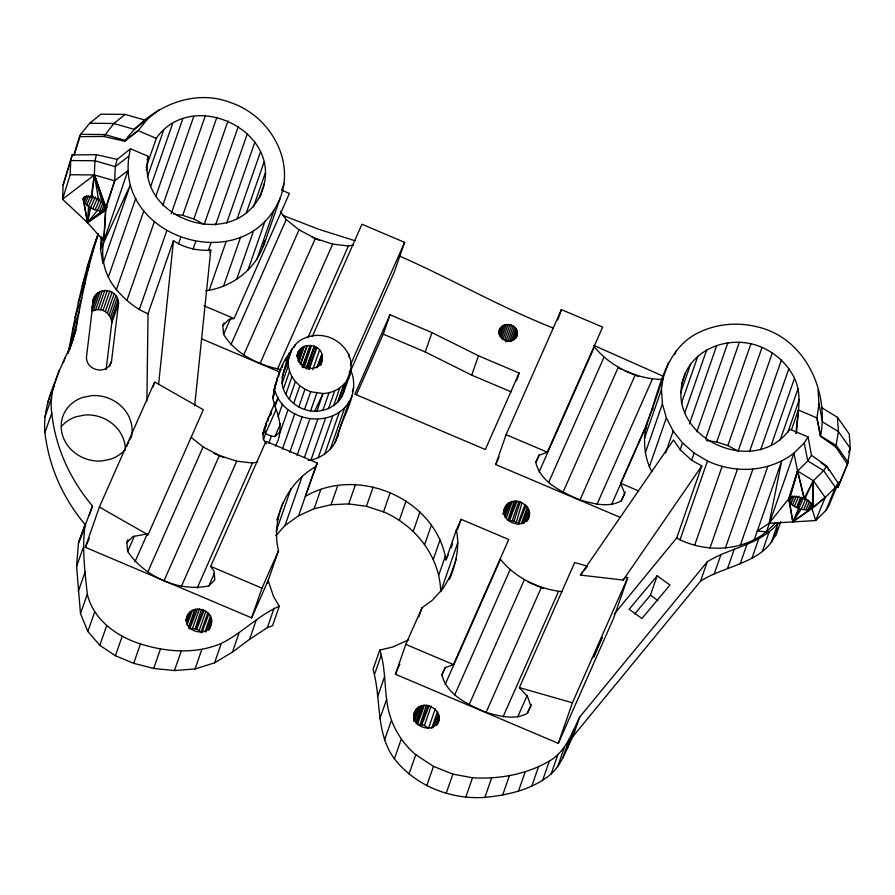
<?xml version="1.0" encoding="UTF-8"?>
<svg xmlns="http://www.w3.org/2000/svg" width="895" height="895" viewBox="0 0 895 895"><rect width="100%" height="100%" fill="white"/><g stroke="black" fill="none" stroke-linecap="round" stroke-linejoin="round"><path stroke-width="1.34" d="M275.336 446.135C282.887 433.37 280.336 419.352 275 406.52L272.841 398.353C275.917 381.762 279.945 364.097 291.378 350.963M146.881 401.15L148.033 313.731L173.473 240.654C184.213 248.072 197.884 251.003 210.772 250.164L194.662 405.927M349.117 356.937L349.162 354.219M811.485 455.298L807.782 460.959L797.557 471.05L789.245 497.911C787.924 506.973 806.305 513.271 812.615 507.655L813.376 480.716L823.601 470.625L826.633 465.982L811.485 455.298L808.096 436.984L789.871 429.242C752.829 480.57 659.783 434.053 685.268 373.45C697.865 345.022 734.773 335.222 762.037 347.405C776.066 353.581 787.891 364.455 794.503 378.35C802.938 395.791 797.176 415.157 795.946 433.415M264.987 428.638L266.195 423.1L275.201 402.157M73.882 154.701L79.487 136.633L103.898 136.454L124.752 141.265L138.21 130.692L156.233 138.333C192.716 86.11 286.792 132.695 261.161 193.555C234.4 252.658 134.854 219.555 148.268 156.334L130.513 148.794L117.133 159.399L96.503 154.69L72.193 154.913L63.109 185.041L62.549 199.227L87.486 222.598L103.82 241.035C100.318 258.644 105.051 275.861 116.395 289.644C125.121 299.758 135.537 308.685 148.033 313.731M96.503 154.69L94.915 160.776L94.355 174.961L62.549 199.227L70.168 174.726L70.727 160.541L72.193 154.913M83.515 201.106L87.486 222.598L105.465 210.247L114.683 180.812L115.242 166.627L117.133 159.399M130.513 148.794C108.261 236.996 245.689 281.757 280.336 197.705C295.07 159.344 269.037 115.869 231.715 102.992C192.324 87.072 149.04 108.217 125.188 140.392L124.752 141.265M812.738 506.559L813.376 480.716L797.557 471.05L793.943 453.071L804.18 442.98L808.096 436.984M101.135 236.448L100.542 249.347L102.981 263.51L130.401 184.762L100.542 249.347L102.578 237.432M103.921 239.323L105.465 210.247L106.561 207.741M105.845 209.643L103.82 241.035L127.974 170.598L114.683 180.812L105.834 206.969L106.158 208.255M106.136 207.137L104.48 210.884L87.486 222.598L88.594 206.253L93.102 196.072M272.841 398.353L275.324 384.47L273.657 391.529M448.059 555.113L445.956 559.89C435.954 498.683 357.978 465.31 305.329 496.401L317.277 463.073L265.994 441.313L210.694 566.401L214.028 571.088L214.8 579.915L208.871 585.901C178.821 592.333 144.587 576.66 127.649 551.432L126.877 542.594L132.807 536.62L144.52 534.382L148.044 534.796L203.333 409.709L154.656 381.964L99.367 507.051L85.349 547.315L251.629 617.874L268.142 580.519L273.546 596.45L279.262 606.295L272.55 625.694L267.348 627.641L249.582 639.321L232.431 652.119L214.576 662.837L195.065 668.957L174.469 670.579L153.694 668.453L133.702 663.318L115.421 655.733L99.804 645.317L87.844 631.456L80.494 613.578L76.59 566.479L78.469 542.952L92.509 505.999A184.784 166.929 19.2 0 1 51.765 413.177C47.301 382.702 68.479 358.067 75.84 330.154C81.479 297.699 88.046 265.323 98.293 233.964M279.262 606.295C258.073 615.368 242.019 633.291 221.289 643.427C195.58 654.346 166.582 652.198 140.459 643.908C116.439 636.311 93.539 619.843 87.307 594.213C84.79 570.831 81.825 547.259 85.26 523.799L85.271 523.597M796.483 433.37L798.362 410.022L816.956 417.909L820.424 436.268L835.818 447.053L847.464 464.27L837.921 487.35L835.259 487.451M211.309 623.871C215.169 608.757 188.912 602.704 186.697 618.456C184.583 632.53 207.606 637.553 211.309 623.871L209.531 628.984M322.267 360.159L322.289 355.024C319.336 341.924 298.024 342.416 296.961 356.288M317.277 463.073L315.678 466.675C286.702 483.02 270.749 518.317 278.49 550.805L267.247 583.104M436.95 725.084C447.735 709.422 418.301 695.762 413.87 714.266M450.107 577.991C456.103 562.798 459.851 546.297 456.349 530.03L461.093 519.29L508.752 539.517L453.452 664.605L445.374 667.681L441.884 674.864C446.851 695.214 468.588 704.745 486.097 712.364C499.365 716.067 514.446 720.475 527.345 713.304L530.836 706.133L527.547 696.578L519.391 687.628L574.691 562.541L587.556 566.211M527.189 520.946C538.477 504.153 506.727 491.668 503.65 511.414M499.835 329.147C495.159 339.999 514.681 346.354 517.176 334.752C519.368 323.643 500.372 320.175 498.94 331.732M158.616 384.313L173.473 240.654M105.834 206.969L100.632 201.118L91.894 196.766L94.355 174.961L70.168 174.726M105.867 205.022L103.115 211.242C95.407 211.03 84.443 206.644 83.067 198.298L86.032 196.318L91.894 196.766M93.483 299.322L86.446 357.183C86.244 371.246 107.769 375.318 111.517 361.222L118.554 303.36C118.532 287.53 94.344 286.031 92.588 301.906M106.113 369.557L111.819 322.715L118.554 303.36M91.212 196.609L94.355 174.961L114.683 180.812M104.715 203.881L101.426 211.309L87.486 222.598L89.746 206.946M651.773 471.665C644.31 457.535 642.912 440.709 646.335 425.214L646.458 424.521C659.514 392.446 663.475 349.341 698.76 332.548C717.186 323.509 738.554 321.943 758.322 327.111C805.231 338.489 829.173 391.137 820.558 435.91L820.424 436.268M644.378 438.595L661.439 389.605L663.497 375.609M816.956 417.909L818.992 403.936L818.03 389.672M837.921 487.35L839.219 481.611M68.221 352.742C75.896 312.668 83.627 272.349 98.17 234.042M282.238 367.118L282.641 364.757L282.07 367.476M270.48 414.922L271.062 411.689M276.365 382.78L277.237 378.014L275.727 384.906L276.141 383.977M85.696 525.354L80.237 518.507A184.784 166.929 19.2 0 1 46.137 440.81C41.931 421.209 46.954 401.363 54.494 383.239M414.765 711.682C408.679 726.695 434.489 735.242 438.74 719.972M505.004 507.543C498.951 522.367 524.727 531.183 528.979 515.833M267.717 421.4L268.388 418.144M270.491 415.425L271.532 410.458M278.569 376.795L279.71 371.347M101.661 200.804L97.342 210.571L87.486 222.598L90.652 207.573L95.396 196.833M282.115 377.612C285.818 364.768 288.156 349.453 299.512 340.894C307.958 335.077 318.978 333.969 328.644 337.079C338.265 340.368 346.454 347.864 349.788 357.575C354.006 369.434 347.238 381.091 343.747 392.144C338.646 407.885 319.459 414.709 304.546 409.451C294.914 406.162 286.724 398.678 283.391 388.967C278.602 376.94 287.955 366.1 289.443 354.398M343.747 392.144L344.676 387.725M308.316 460.477C322.536 458.609 335.77 447.612 338.377 433.225M337.639 436.76C342.114 415.224 361.054 392.457 350.516 369.892M288.917 355.248L289.454 352.742L288.895 355.102M318.43 366.212L322.032 354.756M268.198 419.442L268.735 416.958M285.427 360.774L285.93 358.47M266.195 423.1L265.021 428.09L266.497 424.722M408.277 639.992L392.715 647.018L379.816 650.061L373.025 669.426C381.594 698.805 375.15 732.714 394.393 758.781C415.616 786.034 450.767 799.705 484.866 797.4C508.27 795.04 532.816 789.524 551.175 773.929C562.004 763.815 566.345 749.294 572.968 736.473L700.561 581.124C725.901 564.577 769.555 562.642 777.677 527.882M205.738 290.774C232.767 287.317 258.364 267.571 264.875 240.531M273.232 397.469L274.978 390.88C284.823 424.823 340.48 430.137 352.194 394.941M789.245 497.911L790.263 497.195L797.557 471.05L804.404 498.649L808.834 501.289L812.391 505.328M266.441 443.786L263.488 439.59L262.75 433.683L266.151 424.219M526.003 505.585L518.686 524.291L516.27 522.523L522.009 502.677M274.06 390.623L275.056 387.188M63.109 185.041L70.727 160.541L94.915 160.776L115.242 166.627L128.533 156.412M74.274 154.936L80.673 134.306L89.679 123.253L100.934 114.168L125.132 114.403L145.449 120.254M296.995 356.21L298.773 351.12M788.853 498.549L797.557 471.05L804.09 498.526L813.376 480.716L825.201 497.475L815.669 520.554L769.129 523.318L757.271 531.059L766.433 531.843L775.741 522.669M321.372 362.363L320.354 365.339L322.424 359.745M516.27 522.523L513.987 521.125L520.297 501.636M188.823 628.581L195.11 628.838L201.42 609.383M424.409 705.103L417.45 724.469L420.113 724.514L426.412 705.137M514.211 501.099L507.901 520.387L513.987 521.125M304.076 367.811L311.46 345.537M299.187 361.625L304.3 346.309M188.61 627.451L194.696 609.439M302.834 367.386L310.274 345.481M413.736 719.49L417.596 708.046M504.4 514.088L507.834 503.907M205.056 631.78L210.37 616.152M309.312 368.807L309.748 368.348L308.876 369.266L309.748 368.348C314.29 368.953 318.967 366.659 321.26 362.71M522.725 523.743L528.039 508.114M186.574 623.099L190.523 611.553M316.931 411.197L322.961 393.52C334.663 393.14 346.152 385.812 349.9 374.457M185.847 620.951L186.697 618.456M297.308 355.841L299.075 350.672M298.303 361.49L303.327 346.88M208.468 629.722L211.612 620.593M503.225 513.708L504.098 511.19M214.576 662.837L221.289 643.427M317.3 367.677L321.831 354.554L316.841 367.621M232.431 652.119L239.133 632.709M249.582 639.321L256.283 619.922M338.086 401.743L344.172 384.156L337.482 402.303M267.348 627.641L274.06 608.242M97.79 235.665L92.342 250.824M86.916 268.332L93.639 248.978M82.228 285.796L88.952 266.441M78.245 302.443L84.958 283.122M75.001 317.568L81.702 298.303M153.694 668.453L160.451 649.032M185.735 620.604L187.491 615.536M174.469 670.579L181.204 651.168M195.065 668.957L201.789 649.546M465.78 797.165L472.526 777.766C498.951 779.388 526.271 774.466 549.329 761.074C565.707 751.632 571.927 733.162 579.669 717.108L707.285 561.736C730.163 547.46 760.191 545.01 778.046 523.072L771.322 542.437M484.866 797.4L491.601 778.001M502.666 795.096L509.4 775.696M518.496 791.124L525.22 771.725M531.787 786.19L538.51 766.791M542.616 780.462L549.329 761.074M551.175 773.929L557.887 754.552M557.708 766.623L564.409 747.247M562.608 758.401L569.309 739.024M567.195 748.612L573.896 729.246M572.968 736.473L579.669 717.108M700.561 581.124L707.285 561.736M714.232 573.919L720.956 554.542M727.545 568.56L734.269 549.183M740.21 563.794L746.933 544.417M751.923 558.368L758.647 538.991M762.395 551.275L769.118 531.91M775.741 535.948L780.664 521.74M72.551 330.434L79.23 311.27M70.806 340.659L77.462 321.596M69.172 349.24L75.84 330.154M67.964 353.402L70.224 346.913M69.631 349.71L73.659 338.176M92.8 302.062L94.602 296.894M91.57 307.634L96.056 294.735M91.592 310.979L97.891 292.922M100.016 291.535L93.281 310.889C101.538 306.459 111.551 313.854 111.819 322.715M147.149 159.612L148.268 156.334M95.631 309.983L102.366 290.629M146.209 167.119L156.58 137.729M108.34 277.114L135.76 198.366M146.176 170.195L147.093 167.589M98.103 309.592L104.849 290.237M100.609 309.726L107.355 290.372M147.395 176.886L163.796 129.797M103.059 310.386L109.805 291.032M105.353 311.55L112.088 292.195M150.785 186.205L172.657 123.42M107.389 313.161L114.135 293.806M116.395 289.644L143.826 210.896M109.112 315.163L115.847 295.809M110.432 317.49L117.178 298.125M111.327 320.03L118.062 300.675M155.909 196.005L182.793 118.834M126.866 300.597L154.287 221.848M162.856 205.179L193.835 116.227M109.503 366.234L110.398 363.65M110.163 365.093L111.517 361.222M171.191 213.793L205.347 115.69M139.307 309.581L166.738 230.843M173.753 214.14L182.737 215.371L216.903 117.256M178.463 243.932L180.712 237.477M238.338 126.363L204.172 224.466L193.868 218.962L228.035 120.859M193.018 249.123L195.658 241.549M152.855 387.166L154.208 383.261M215.516 225.104L247.4 133.534M208.345 250.544L211.019 242.869M209.855 252.804L210.772 250.164M226.648 223.235L254.885 142.137M209.117 290.45L226.189 241.415M237.276 218.514L260.501 151.814M246.259 213.2L264.025 162.196M223.515 286.243L240.587 237.209M253.486 206.902L265.334 172.892M259.349 197.862L264.361 183.475M260.255 196.173L261.161 193.555M236.604 279.464L253.688 230.429M247.859 270.368L264.931 221.345M115.421 655.733L122.19 636.334M256.865 259.326L273.937 210.291M281.645 190.512L283.894 184.057M263.264 246.729L280.336 197.705M133.702 663.318L140.459 643.908M294.298 347.226L295.171 344.698M282.149 383.306L288.302 365.619L288.268 359.924M263.488 439.59L265.513 433.751L264.182 428.671M275 406.52L278.043 397.783L274.966 405.245M207.853 612.728L201.106 632.083L199.171 630.55L205.906 611.196M283.391 388.967L289.555 371.28L288.302 365.619M285.796 394.359L291.949 376.672L289.555 371.28M268.78 443.417L271.353 436.033L274.899 436.525L280.269 431.815L288.112 409.518M278.043 416.813L282.484 404.07M289.264 399.271L295.417 381.583L291.949 376.672M293.661 403.533L299.814 385.846L295.417 381.583M309.547 368.583L316.864 347.562M282.428 449.2L294.712 413.915M298.818 406.968L304.971 389.28L299.814 385.846M312.735 369.724L319.604 350.012M304.546 409.451L310.699 391.764L322.961 393.52L314.76 411.107M289.745 452.378L302.029 417.104M320.902 364.086L322.345 359.935M310.61 410.883L316.774 393.196M297.062 455.51L309.804 418.927M277.036 519.503L282.887 502.721M277.081 520.756L277.976 518.171M276.197 531.25L291.032 488.625M304.513 457.244L317.714 419.352M322.849 410.413L329.013 392.726M251.629 617.874L261.978 588.16L278.49 550.805M275.794 535.669L285.024 525.533L302.107 476.464M328.554 408.534L334.708 390.846M310.901 460.142L325.456 418.334M333.667 405.636L339.831 387.949M318.195 457.737L332.75 415.929M285.024 525.533L298.594 515.744L315.678 466.675M344.911 386.618L351.075 368.93L349.207 372.477M341.409 397.279L347.573 379.592M324.74 454.022L339.294 412.215M330.3 449.167L344.855 407.359M352.328 391.786L353.693 387.871M334.652 443.338L349.207 401.519M312.288 336.565L361.949 224.242L404.618 242.355L394.27 272.069L350.258 371.626M298.594 515.744L314.145 508.718L320.88 489.364M356.523 394.606L383.25 334.137L389.985 314.783L431.983 332.604L478.467 355.785L519.134 373.036L516.437 380.778M314.145 508.718L331.072 504.724L337.818 485.37M331.072 504.724L348.737 503.907L355.472 484.553M348.737 503.907L366.435 506.313L373.193 486.958M511.123 391.853L471.732 375.139L425.237 351.959L431.983 332.604M457.86 542.404L440.72 591.617C439.859 556.455 415.291 525.331 383.53 511.839L390.265 492.485M399.327 520.264L406.061 500.909M413.221 531.283L419.968 511.929M471.732 375.139L478.467 355.785M424.7 544.462L431.435 525.108M498.851 332.906L500.652 327.738M499.063 334.271L501.759 326.53M499.522 335.871L503.113 325.545M500.629 336.453L504.668 324.84M501.424 338.634L506.369 324.449M502.733 339.843L508.125 324.359M504.511 340.089L509.904 324.605M505.764 341.924L511.604 325.153M507.801 341.487L513.182 326.004M433.303 559.297L440.049 539.942M509.635 341.297L514.58 327.1M614.183 614.171L676.754 537.85L701.803 465.903L691.622 460.243L680.178 449.715L673.499 439.96L580.441 575.093L623.2 580.061L625.583 577.085L627.719 577.7L613.59 618.277L558.301 743.365L395.411 674.237L405.804 644.378L422.004 607.739L432.24 600.355L443.316 588.183L451.46 574.098M511.235 341.319L515.721 328.42M512.992 340.223L516.583 329.897M514.435 339.239L517.131 331.497M515.531 338.299L517.332 333.13M418.838 616.823L422.004 607.739M516.281 337.337L517.176 334.752M438.718 575.216L445.464 555.862M445.956 559.89L456.349 530.03M451.158 547.852L452.512 543.959M457.479 529.672L461.093 519.29M449.156 579.356L456.372 558.637M620.213 517.377L495.707 464.539L506.1 434.679L561.4 309.592L602.648 327.1L547.348 452.188L539.271 455.264L535.781 462.446C540.748 482.797 562.485 492.328 579.994 499.947C593.262 503.65 608.343 508.058 621.242 500.898L624.732 493.716L620.66 483.3L646.335 425.214M415.649 722.466L421.489 705.685M557.786 319.974L561.4 309.592M435.272 708.829L428.537 728.183L424.409 725.476L431.144 706.121M408.993 774.097L415.761 754.709C399.215 740.736 388.877 720.922 386.629 699.398C384.537 683.019 384.973 665.835 379.816 650.061M431.636 728.463L437.476 711.693M436.402 724.961L439.098 717.219M512.264 520.577L519.01 501.222M426.736 785.788L433.493 766.388L415.761 754.709M526.64 520.823L529.337 513.081M446.124 793.507L452.881 774.119L472.526 777.766M668.498 362.43L651.582 411.006L653.059 408.847M674.908 354.431L676.251 350.56M645.34 452.859L662.401 403.88L661.439 389.605M649.311 466.866L666.361 417.887L662.401 403.88M681.621 383.933L685.268 373.45M558.301 743.365L572.431 702.788L627.719 577.7M680.547 393.073L690.582 364.276M681.386 403.466L697.798 356.333M665.522 452.982L673.152 431.077L666.361 417.887M684.776 412.796L706.658 349.956M680.178 449.715L682.538 442.935L673.152 431.077M689.441 423.917L716.794 345.369M696.836 431.793L727.836 342.763M691.622 460.243L694.128 453.049L682.538 442.935M634.667 613.981L650.43 595.141L657.176 575.787L669.952 585.05L641.916 618.523L629.14 609.271L657.176 575.787M705.618 439.109L739.359 342.226M707.486 460.97C734.996 474.026 769.644 472.146 793.943 453.071L766.433 531.843C742.235 551.063 707.52 552.83 680.043 539.808L707.486 460.97L694.128 453.049M706.446 440.597L716.705 441.985L750.905 343.803M772.34 352.898L738.151 451.08L727.848 445.587L762.037 347.405M694.654 545.279L722.108 466.44M709.97 548.053L737.424 469.226M749.495 451.718L781.402 360.081M725.386 548.076L752.84 469.237M760.627 449.849L788.887 368.673M771.255 445.117L794.503 378.35M740.333 545.279L767.787 466.452M780.25 439.792L798.027 388.732M787.936 432.151L799.336 399.427M791.527 429.656L798.362 410.022M754.216 539.83L781.671 461.003L769.129 523.318L788.663 498.839M59.473 369.635L52.604 389.269L54.326 385.588M63.344 362.643L65.167 357.418M44.75 417.383L51.586 397.883M80.494 613.578L87.307 594.213M87.844 631.456L94.635 612.079M99.804 645.317L106.583 625.918M185.88 620.66L188.163 614.149M297.386 358.268L300.843 348.423M209.71 628.2L210.627 625.571M307.142 367.7L314.481 346.32M374.714 673.834L381.505 654.48M377.791 696.086L384.581 676.732M379.838 718.752L386.629 699.398M384.458 740.154L391.238 720.777M394.393 758.781L401.173 739.404M527.379 520.163L528.296 517.534M44.929 432.565L51.765 413.177M89.332 515.028L92.509 505.999M76.59 566.479L83.403 547.136M78.201 591.606L85.014 572.252M320.6 364.634L322.457 359.376M413.96 715.832L416.253 709.332M503.281 514.301L506.492 505.194M85.26 523.799L78.469 542.952L84.667 527.871M298.393 361.669L303.763 346.522M208.759 630.147L211.421 622.651M318.407 366.167L320.265 360.931M413.747 721.314L418.815 707.028M504.444 515.878L509.054 502.889M436.637 725.006L438.852 718.752M526.875 520.868L529.09 514.614M300.407 364.511L307.186 345.436M302.969 367.532L310.867 345.425M413.87 715.362L415.638 710.395M503.225 513.708L505.876 506.257M189.292 627.294L195.781 609.182M297.755 357.06L300.575 349.195M506.246 518.239L512.264 501.424M435.775 724.827L438.953 715.989M521.449 523.609L527.39 506.995M192.481 628.324L199.44 608.992M199.171 630.55L196.117 629.096L203.064 609.808M300.34 364.489L306.784 346.555M420.113 724.514L421.142 724.592L428.101 705.26M508.908 520.275L515.878 500.909M518.071 523.497L524.996 504.277M306.493 368.885L314.078 347.931L306.135 368.818M47.636 402.828L52.156 390.5M319.962 365.35L322.357 358.828M298.359 360.416L303.125 347.417M205.995 631.915L211.052 618.165M306.269 367.923L314.257 346.264M187.021 624.9L192.38 610.479M414.452 721.001L419.811 706.58M524.168 523.004L528.777 510.653M308.484 368.102L316.315 347.305M201.722 632.877L208.848 614.037M416.231 723.574L423.134 705.405M646.458 424.521L651.112 412.237M302.074 366.995L309.972 346.275M504.948 517.097L510.586 502.319M801.238 497.396L797.378 507.532L801.886 497.721M835.818 447.053L838.425 431.58L837.463 417.316L821.644 407.65M847.464 464.27L850.25 448.339L849.288 434.075L837.463 417.316M433.057 727.691L438.214 714.232M196.721 629.42L204.071 610.345M421.142 724.592L421.802 724.805L429.197 705.618M509.602 520.375L517.008 501.066M189.852 628.603L197.471 609.204M298.661 351.466C294.679 358.761 301.436 367.8 309.167 368.416M263.018 434.276L264.886 429.745M848.661 452.188L850.25 448.339L838.425 431.58L822.606 421.914L818.992 403.936M813.096 506.156L812.034 508.561L815.669 520.554L825.895 510.474L835.427 487.383L838.19 483.155L826.633 465.982M838.19 483.155L828.658 506.246L825.895 510.474M838.649 485.426L848.203 462.335L836.377 445.576L820.558 435.91L817.191 419.151M796.639 507.23L800.924 497.273M127.068 445.833L127.347 445.184M82.944 199.406L84.063 196.878M83.269 200.659L84.947 196.866M86.837 195.703L84.04 202.035L87.486 222.598M85.215 203.456L88.571 195.848M86.748 204.877L90.686 195.994M92.845 208.792L97.633 197.963M95.105 209.799L99.927 198.88M99.479 211.086L103.283 202.471M106.024 209.363L107.132 206.857M85.349 547.315L89.299 538.376M281.321 369.669C259.058 365.25 235.788 354.386 223.605 334.361L222.833 325.534L223.963 322.972M127.649 551.432L134.384 536.194M223.605 334.361L230.932 317.77M222.833 325.534L228.762 319.549L234.076 318.531L289.365 193.443L281.847 190.255M134.988 561.747L147.395 533.666M230.944 344.676L286.232 219.588L280.359 211.332M147.787 571.994L203.087 446.907L191.351 437.521M243.742 354.923L299.042 229.836L286.232 219.588M164.098 580.609L219.387 455.521L236.727 461.182L252.446 463.039L257.659 462.055M260.053 363.538L315.342 238.45L332.683 244.122L348.401 245.98L353.614 244.984M181.439 586.27L236.727 461.182M277.383 369.21L332.683 244.122M262.75 433.683L264.428 429.902M197.157 588.127L252.446 463.039M265.468 433.583L275.996 409.776M307.779 337.874L348.401 245.98M208.871 585.901L214.509 573.136M274.899 436.525L280.448 423.961M350.448 364.892L404.618 242.355M389.985 314.783L354.901 394.158L485.336 449.503L519.134 373.036M395.411 674.237L399.875 664.124M495.707 464.539L499.097 456.875M441.884 674.864L445.274 667.2M535.781 462.446L539.17 454.783M445.173 684.418L500.473 559.33C515.397 577.991 538.891 589.212 562.384 591.684M539.07 472.001L594.369 346.913C610.77 367.006 636.983 379.312 662.871 379.424M454.727 694.9L510.027 569.813M548.624 482.483L603.924 357.396M469.103 704.712L524.392 579.624M563 492.295L618.3 367.207M486.097 712.364L541.397 587.277M579.994 499.947L635.293 374.86M503.135 716.682L558.435 591.595M597.032 504.265L652.332 379.178M517.623 717.018L527.222 695.314M611.52 504.601L647.633 422.91M644.579 431.826L646.839 426.725M527.345 713.304L531.283 704.399M621.242 500.898L625.191 491.959M788.551 499.913L790.14 496.322M788.909 501.111L791.023 496.333M792.534 496.009L789.714 502.386L792.813 521.83L810.568 509.412M790.945 503.684L794.301 496.076M792.556 504.959L796.449 496.143M794.469 506.156L798.888 496.166M803.296 498.325L792.813 521.83L789.166 501.513M806.171 497.944L801.316 508.942L792.813 521.83L809.617 509.725L812.291 503.684M803.643 509.523L807.95 499.779M805.858 509.859L809.617 501.357M807.872 509.926L811.083 502.654M811.027 509.266L813.163 504.444M128.119 443.428L128.6 442.365M283.279 372.085L284.957 368.393M804.829 498.839L813.376 480.716M792.813 521.83L799.571 508.326M79.487 136.633L80.673 134.306L104.872 134.541L125.188 140.392L138.479 130.178L147.485 119.136L158.739 110.04M103.898 136.454L113.878 123.488L125.132 114.403M129.775 439.848L130.178 439.065M623.2 580.061L701.803 465.903M580.441 575.093L582.813 572.129M584.39 570.16L586.762 567.206M812.034 508.561L825.201 497.475L835.427 487.383L823.601 470.625L807.782 460.959L804.18 442.98M812.615 507.655L825.201 497.475M147.485 119.136L134.205 129.35L113.878 123.488L89.679 123.253M316.271 367.319L317.58 366.402M790.263 497.195L795.51 496.434L804.09 498.526M195.11 628.838L196.117 629.096M421.802 724.805L424.409 725.476M519.391 687.628L572.431 702.788M355.058 240.755L318.889 229.333L282.988 215.438M182.737 215.371L193.868 218.962M716.705 441.985L727.848 445.587M366.435 506.313L383.53 511.839M265.513 433.751L271.353 436.033M399.64 256.104C451.494 278.871 500.708 307.433 553.535 328.174M433.493 766.388L452.881 774.119M312.031 237.164L319.739 240.442M617.874 367.823L621.723 369.456M624.296 370.552L638.448 376.549M383.25 334.137L425.237 351.959M203.993 305.766L234.076 318.531M506.1 434.679L547.348 452.188M620.66 483.3L638.426 490.84M201.476 338.802L279.866 372.074M527.658 581.806L543.041 588.339M213.748 453.25L223.963 457.58M405.804 644.378L453.452 664.605M210.694 566.401L261.978 588.16M593.877 345.436L663.262 376.247M304.971 389.28L310.699 391.764M299.042 229.836L315.342 238.45M203.087 446.907L219.387 455.521M99.367 507.051L148.044 534.796M820.894 462.491L827.595 467.85M676.754 537.85L680.043 539.808M650.43 595.141L657.892 600.545M98.584 199.764L94.355 174.961L105.599 206.521M102.433 202.572L94.355 174.961L105.095 205.559M94.355 174.961L103.943 204.071M828.367 469.204L828.692 470.457M125.11 449.503A35.834 32.377 19.2 0 1 110.7 459.157L101.795 460.97A35.834 32.377 19.2 0 1 62.516 435.25A35.834 32.377 19.2 0 1 82.597 397.469L91.503 395.668A35.834 32.377 19.2 0 1 131.207 437.733M61.453 426.49A35.834 32.377 19.2 0 1 75.851 416.824L84.768 415.023A35.834 32.377 19.2 0 1 125.389 449.883M593.754 656.941L602.156 637.374L593.754 656.941M291.77 349.251L285.516 367.163L291.77 349.251M128.007 540.043L126.877 542.594L128.007 540.043"/></g></svg>
